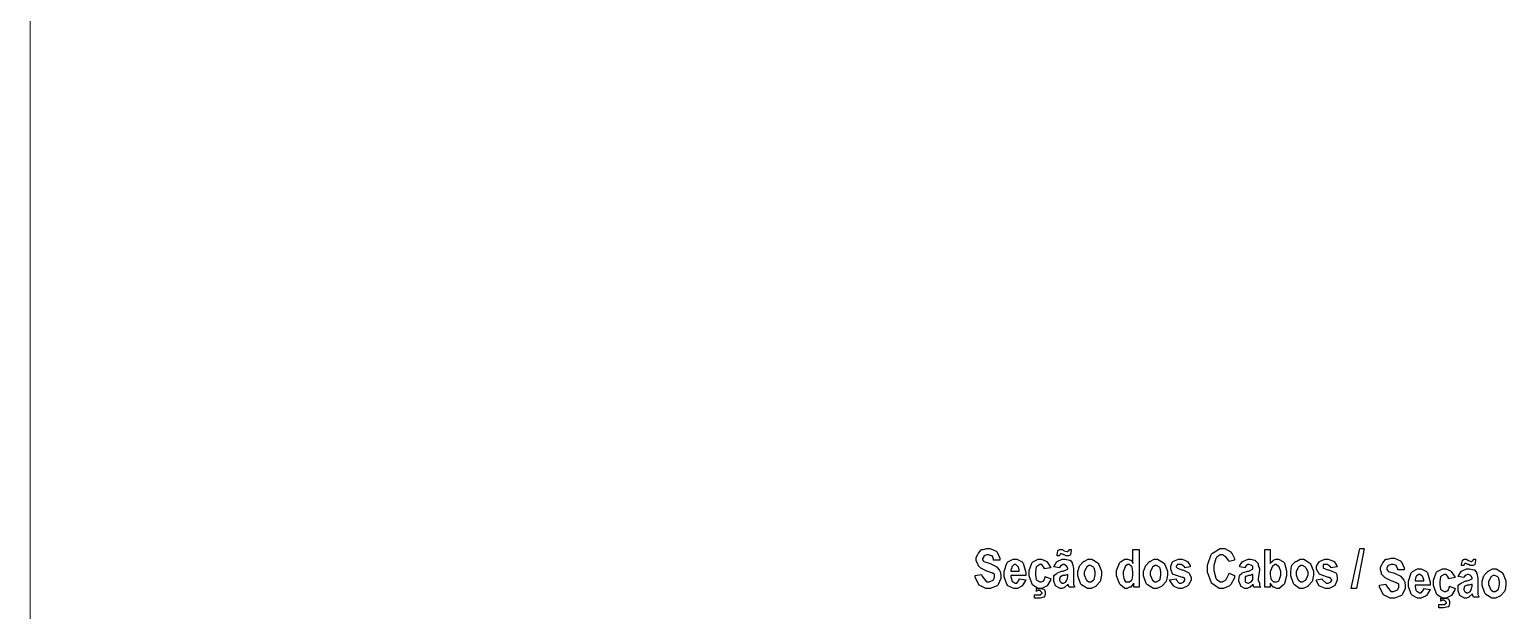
# Model space of a CAD drawing. Extents: x 0 to 210, y 0 to 297.
# Drawn here: x 0 to 58, y 107.9 to 130.7 of the extents above; entities that cross this region are included whole.
import ezdxf

# ---------------------------------------------------------------- set-up
doc = ezdxf.new("R2010")
doc.units = 0
doc.header["$MEASUREMENT"] = 0
doc.layers.add('C00-00-00-BLACK', color=7, linetype='Continuous')
doc.layers.add('CFF-7E-00', color=30, linetype='Continuous')

msp = doc.modelspace()

# ---------------------------------------------------------------- linework, layer by layer
at = {"layer": 'C00-00-00-BLACK', "const_width": 0.0423}
msp.add_lwpolyline([(0.0427, -0.3886), (210.36, -0.3886), (210.36, 296.883), (0.0427, 296.883), (0.0427, -0.3886)], close=True, dxfattribs=at)
at = {"layer": 'CFF-7E-00'}
for points in [[(37.1105, 109.227), (37.3641, 109.27), (37.3736, 109.218), (37.5571, 108.974), (37.6192, 108.974), (37.6714, 108.974), (37.8188, 109.048), (37.8298, 109.058), (37.8397, 109.058), (37.8725, 109.154), (37.8725, 109.186), (37.8725, 109.208), (37.8725, 109.255), (37.8725, 109.27), (37.8615, 109.281), (37.8051, 109.313), (37.7871, 109.313), (37.7762, 109.324), (37.6079, 109.389), (37.5765, 109.4), (37.5447, 109.411), (37.3324, 109.517), (37.3228, 109.527), (37.3119, 109.538), (37.2375, 109.624), (37.2375, 109.653), (37.2262, 109.675), (37.1531, 109.819), (37.1531, 109.866), (37.1531, 109.919), (37.2262, 110.068), (37.2375, 110.078), (37.247, 110.1), (37.3532, 110.237), (37.3641, 110.247), (37.4276, 110.247), (37.5708, 110.289), (37.6192, 110.289), (37.7031, 110.289), (37.9345, 110.184), (37.9568, 110.162), (37.9772, 110.141), (38.0834, 109.903), (38.0834, 109.823), (37.8298, 109.823), (37.8298, 109.866), (37.797, 109.983), (37.7871, 109.992), (37.7444, 109.992), (37.6495, 110.035), (37.6192, 110.035), (37.5765, 110.035), (37.4594, 110.003), (37.4495, 109.992), (37.4495, 109.96), (37.4068, 109.89), (37.4068, 109.866), (37.4068, 109.845), (37.4385, 109.793), (37.4495, 109.781), (37.4594, 109.772), (37.6714, 109.707), (37.7031, 109.696), (37.7349, 109.686), (37.9458, 109.58), (37.9568, 109.569), (37.9663, 109.56), (38.0725, 109.422), (38.0834, 109.4), (38.0929, 109.389), (38.1261, 109.237), (38.1261, 109.186), (38.1261, 109.102), (38.0199, 108.869), (37.9995, 108.847), (37.9772, 108.826), (37.7088, 108.72), (37.6192, 108.72), (37.531, 108.72), (37.2692, 108.849), (37.1203, 109.143), (37.1105, 109.227)], [(40.4178, 109.992), (40.3324, 109.992), (40.3324, 110.035), (40.3324, 110.035), (40.3641, 110.195), (40.3751, 110.205), (40.3751, 110.216), (40.4386, 110.247), (40.4604, 110.247), (40.4813, 110.247), (40.5282, 110.247), (40.5448, 110.247), (40.5448, 110.247), (40.5874, 110.205), (40.5874, 110.205), (40.6079, 110.195), (40.7141, 110.162), (40.7141, 110.162), (40.7349, 110.162), (40.798, 110.226), (40.798, 110.247), (40.8838, 110.247), (40.8838, 110.195), (40.8506, 110.046), (40.8411, 110.035), (40.8411, 110.025), (40.7776, 109.992), (40.7568, 109.992), (40.7568, 109.992), (40.7141, 109.992), (40.7141, 109.992), (40.6823, 109.992), (40.6107, 110.035), (40.5874, 110.035), (40.5765, 110.046), (40.5021, 110.078), (40.5021, 110.078), (40.5021, 110.078), (40.4604, 110.078), (40.4604, 110.078), (40.4495, 110.068), (40.4178, 110.012), (40.4178, 109.992)], [(43.5557, 108.762), (43.3433, 108.762), (43.3433, 108.931), (43.3324, 108.911), (43.2262, 108.773), (43.2167, 108.762), (43.174, 108.762), (43.0788, 108.72), (43.047, 108.72), (42.9839, 108.72), (42.8142, 108.858), (42.7937, 108.89), (42.7715, 108.912), (42.6667, 109.214), (42.6667, 109.313), (42.6667, 109.42), (42.7715, 109.707), (42.7937, 109.739), (42.8142, 109.761), (42.9877, 109.866), (43.047, 109.866), (43.0886, 109.866), (43.2058, 109.834), (43.2167, 109.823), (43.2375, 109.823), (43.3021, 109.728), (43.3021, 109.696), (43.3021, 110.247), (43.5557, 110.247), (43.5557, 108.762)], [(47.0778, 109.313), (47.2888, 109.227), (47.2888, 109.133), (47.1399, 108.869), (47.1191, 108.847), (47.0972, 108.826), (46.8574, 108.72), (46.779, 108.72), (46.6824, 108.72), (46.4287, 108.899), (46.3973, 108.931), (46.3751, 108.963), (46.2276, 109.355), (46.2276, 109.485), (46.2276, 109.634), (46.3751, 110.046), (46.3973, 110.078), (46.4287, 110.109), (46.7237, 110.289), (46.8231, 110.289), (46.9071, 110.289), (47.1399, 110.152), (47.1622, 110.119), (47.1826, 110.109), (47.2888, 109.895), (47.2888, 109.823), (47.0778, 109.781), (47.0669, 109.803), (46.9593, 109.941), (46.9498, 109.951), (46.9388, 109.962), (46.8189, 110.035), (46.779, 110.035), (46.7251, 110.035), (46.5875, 109.93), (46.5667, 109.908), (46.5557, 109.887), (46.4827, 109.618), (46.4827, 109.527), (46.4827, 109.42), (46.5557, 109.123), (46.5667, 109.101), (46.5875, 109.08), (46.7307, 108.974), (46.779, 108.974), (46.8217, 108.974), (46.9388, 109.048), (46.9498, 109.058), (46.9593, 109.069), (47.0669, 109.281), (47.0778, 109.313)], [(48.4766, 108.762), (48.4766, 110.247), (48.689, 110.247), (48.689, 109.696), (48.6985, 109.718), (48.8047, 109.813), (48.8156, 109.823), (48.8251, 109.834), (48.9119, 109.866), (48.9423, 109.866), (49.0153, 109.866), (49.2167, 109.761), (49.2386, 109.739), (49.2485, 109.707), (49.324, 109.412), (49.324, 109.313), (49.324, 109.208), (49.2485, 108.912), (49.2386, 108.89), (49.2167, 108.858), (49.0432, 108.72), (48.985, 108.72), (48.9423, 108.72), (48.8474, 108.762), (48.8156, 108.762), (48.8047, 108.773), (48.6985, 108.911), (48.689, 108.931), (48.689, 108.762), (48.4766, 108.762)], [(51.8693, 108.72), (52.2069, 110.289), (52.3766, 110.289), (52.0802, 108.72), (51.8693, 108.72)], [(38.8482, 109.101), (39.1033, 109.058), (39.0924, 109.026), (38.9544, 108.815), (38.9336, 108.804), (38.9227, 108.795), (38.771, 108.72), (38.7216, 108.72), (38.6362, 108.72), (38.403, 108.826), (38.3826, 108.847), (38.3603, 108.879), (38.2556, 109.172), (38.2556, 109.27), (38.2556, 109.387), (38.3603, 109.707), (38.3826, 109.739), (38.403, 109.761), (38.6098, 109.866), (38.6789, 109.866), (38.7533, 109.866), (38.9544, 109.761), (38.9763, 109.739), (38.9971, 109.707), (39.1033, 109.347), (39.1033, 109.227), (39.1033, 109.227), (38.5106, 109.227), (38.5106, 109.175), (38.5519, 109.057), (38.5519, 109.016), (38.5618, 109.007), (38.6814, 108.931), (38.7216, 108.931), (38.7533, 108.931), (38.8482, 109.059), (38.8482, 109.101)], [(38.8482, 109.4), (38.8482, 109.442), (38.8165, 109.56), (38.807, 109.569), (38.796, 109.58), (38.7078, 109.653), (38.6789, 109.653), (38.6472, 109.653), (38.5618, 109.58), (38.5519, 109.569), (38.5519, 109.528), (38.5106, 109.433), (38.5106, 109.4), (38.8482, 109.4)], [(40.0787, 109.527), (39.8254, 109.485), (39.8254, 109.528), (39.7302, 109.653), (39.6984, 109.653), (39.6543, 109.653), (39.5358, 109.58), (39.5263, 109.569), (39.5153, 109.56), (39.4836, 109.375), (39.4836, 109.313), (39.4836, 109.25), (39.5153, 109.069), (39.5263, 109.058), (39.5358, 109.037), (39.6572, 108.974), (39.6984, 108.974), (39.7192, 108.974), (39.7827, 109.007), (39.7827, 109.016), (39.8032, 109.016), (39.8568, 109.165), (39.8681, 109.186), (40.0787, 109.101), (40.0678, 109.037), (39.945, 108.815), (39.7274, 108.72), (39.6558, 108.72), (39.5799, 108.72), (39.3665, 108.858), (39.3569, 108.89), (39.3347, 108.922), (39.2299, 109.215), (39.2299, 109.313), (39.2299, 109.42), (39.3347, 109.707), (39.3569, 109.739), (39.3774, 109.761), (39.5855, 109.866), (39.6558, 109.866), (39.7192, 109.866), (39.8985, 109.793), (39.9094, 109.781), (39.9302, 109.772), (40.0678, 109.558), (40.0787, 109.527)], [(40.4178, 109.527), (40.2057, 109.569), (40.2153, 109.591), (40.3214, 109.772), (40.3324, 109.781), (40.3532, 109.793), (40.5282, 109.866), (40.5874, 109.866), (40.6506, 109.866), (40.8189, 109.834), (40.8411, 109.823), (40.8506, 109.813), (40.9265, 109.726), (40.9265, 109.696), (40.936, 109.686), (40.9677, 109.504), (40.9677, 109.442), (40.9677, 109.101), (40.9677, 109.048), (40.9677, 108.93), (40.9677, 108.89), (40.9773, 108.88), (41.0104, 108.792), (41.0104, 108.762), (40.798, 108.762), (40.7568, 108.89), (40.7458, 108.869), (40.6396, 108.773), (40.6301, 108.762), (40.6192, 108.752), (40.531, 108.72), (40.5021, 108.72), (40.4481, 108.72), (40.3006, 108.795), (40.2911, 108.804), (40.2689, 108.826), (40.2057, 109), (40.2057, 109.058), (40.2057, 109.058), (40.2057, 109.186), (40.2057, 109.227), (40.2153, 109.238), (40.3214, 109.303), (40.3324, 109.313), (40.3419, 109.324), (40.4798, 109.389), (40.5021, 109.4), (40.5652, 109.4), (40.7458, 109.475), (40.7568, 109.485), (40.7568, 109.507), (40.724, 109.569), (40.7141, 109.569), (40.7141, 109.58), (40.6809, 109.612), (40.6714, 109.612), (40.6714, 109.623), (40.6079, 109.653), (40.5874, 109.653), (40.5652, 109.653), (40.5021, 109.623), (40.5021, 109.612), (40.4798, 109.612), (40.4276, 109.538), (40.4178, 109.527)], [(41.1399, 109.313), (41.1399, 109.389), (41.2143, 109.591), (41.2253, 109.612), (41.2351, 109.634), (41.3713, 109.772), (41.3935, 109.781), (41.4031, 109.793), (41.5548, 109.866), (41.6059, 109.866), (41.6899, 109.866), (41.9227, 109.728), (41.9446, 109.696), (41.9654, 109.664), (42.0716, 109.401), (42.0716, 109.313), (42.0716, 109.24), (42.0384, 109.039), (42.0289, 109.016), (42.0176, 108.985), (41.8691, 108.815), (41.8592, 108.804), (41.8373, 108.795), (41.6638, 108.72), (41.6059, 108.72), (41.5202, 108.72), (41.2873, 108.858), (41.2669, 108.89), (41.2447, 108.912), (41.1399, 109.214), (41.1399, 109.313)], [(41.3935, 109.313), (41.3935, 109.25), (41.468, 109.069), (41.4789, 109.058), (41.4884, 109.037), (41.5756, 108.974), (41.6059, 108.974), (41.6472, 108.974), (41.7643, 109.037), (41.7752, 109.058), (41.7848, 109.069), (41.8179, 109.252), (41.8179, 109.313), (41.8179, 109.367), (41.7848, 109.517), (41.7752, 109.527), (41.7643, 109.548), (41.6444, 109.612), (41.6059, 109.612), (41.5742, 109.612), (41.4884, 109.548), (41.4789, 109.527), (41.468, 109.517), (41.3935, 109.364), (41.3935, 109.313)], [(42.9204, 109.313), (42.9204, 109.261), (42.9521, 109.112), (42.963, 109.101), (42.963, 109.069), (43.0057, 108.999), (43.0057, 108.974), (43.0375, 108.974), (43.1077, 108.974), (43.1327, 108.974), (43.1641, 108.974), (43.2484, 109.037), (43.2594, 109.058), (43.2689, 109.069), (43.3021, 109.221), (43.3021, 109.27), (43.3021, 109.346), (43.2689, 109.56), (43.2594, 109.569), (43.2484, 109.58), (43.1617, 109.653), (43.1327, 109.653), (43.101, 109.653), (43.0057, 109.591), (43.0057, 109.569), (42.9948, 109.56), (42.9204, 109.375), (42.9204, 109.313)], [(43.725, 109.313), (43.725, 109.389), (43.7981, 109.591), (43.8094, 109.612), (43.8189, 109.634), (43.9568, 109.772), (43.9787, 109.781), (43.9882, 109.793), (44.1399, 109.866), (44.1911, 109.866), (44.275, 109.866), (44.5079, 109.728), (44.5301, 109.696), (44.5505, 109.664), (44.6567, 109.401), (44.6567, 109.313), (44.6567, 109.24), (44.6236, 109.039), (44.614, 109.016), (44.6031, 108.985), (44.4542, 108.815), (44.4444, 108.804), (44.4225, 108.795), (44.2489, 108.72), (44.1911, 108.72), (44.1053, 108.72), (43.8725, 108.858), (43.852, 108.89), (43.8298, 108.912), (43.725, 109.214), (43.725, 109.313)], [(43.9787, 109.313), (43.9787, 109.25), (44.0531, 109.069), (44.0641, 109.058), (44.0739, 109.037), (44.1607, 108.974), (44.1911, 108.974), (44.2323, 108.974), (44.3495, 109.037), (44.3604, 109.058), (44.3699, 109.069), (44.4017, 109.252), (44.4017, 109.313), (44.4017, 109.367), (44.3699, 109.517), (44.3604, 109.527), (44.3495, 109.548), (44.2295, 109.612), (44.1911, 109.612), (44.1593, 109.612), (44.0739, 109.548), (44.0641, 109.527), (44.0531, 109.517), (43.9787, 109.364), (43.9787, 109.313)], [(44.7435, 109.058), (44.9972, 109.101), (44.9972, 109.059), (45.1238, 108.931), (45.1665, 108.931), (45.1982, 108.931), (45.2935, 108.964), (45.2935, 108.974), (45.303, 108.974), (45.3362, 109.037), (45.3362, 109.058), (45.3362, 109.058), (45.3362, 109.101), (45.3362, 109.101), (45.3362, 109.112), (45.2727, 109.143), (45.2519, 109.143), (45.2092, 109.154), (44.891, 109.261), (44.8702, 109.27), (44.8592, 109.292), (44.7862, 109.469), (44.7862, 109.527), (44.7862, 109.591), (44.8592, 109.761), (44.8702, 109.781), (44.891, 109.793), (45.0977, 109.866), (45.1665, 109.866), (45.23, 109.866), (45.4131, 109.793), (45.4244, 109.781), (45.4448, 109.772), (45.551, 109.62), (45.551, 109.569), (45.3362, 109.527), (45.3362, 109.558), (45.2078, 109.653), (45.1665, 109.653), (45.1347, 109.653), (45.0631, 109.653), (45.0398, 109.653), (45.0398, 109.633), (44.9972, 109.586), (44.9972, 109.569), (44.9972, 109.56), (45.0398, 109.527), (45.0398, 109.527), (45.0494, 109.517), (45.2205, 109.454), (45.2519, 109.442), (45.2836, 109.433), (45.4974, 109.324), (45.5083, 109.313), (45.5179, 109.292), (45.5923, 109.149), (45.5923, 109.101), (45.5923, 109.037), (45.4865, 108.858), (45.4656, 108.847), (45.4547, 108.826), (45.2381, 108.72), (45.1665, 108.72), (45.1033, 108.72), (44.9227, 108.795), (44.9132, 108.804), (44.891, 108.826), (44.753, 109.026), (44.7435, 109.058)], [(47.7118, 109.527), (47.5008, 109.569), (47.5008, 109.623), (47.6056, 109.772), (47.6278, 109.781), (47.6373, 109.793), (47.8194, 109.866), (47.8815, 109.866), (47.9337, 109.866), (48.0826, 109.834), (48.0935, 109.823), (48.103, 109.813), (48.2092, 109.707), (48.2205, 109.696), (48.2205, 109.633), (48.2656, 109.491), (48.2656, 109.442), (48.2205, 109.101), (48.2205, 109.048), (48.2656, 108.93), (48.2656, 108.89), (48.2656, 108.858), (48.296, 108.773), (48.3073, 108.762), (48.0508, 108.762), (48.0081, 108.89), (48.0081, 108.858), (47.9019, 108.773), (47.8815, 108.762), (47.8702, 108.752), (47.7834, 108.72), (47.7545, 108.72), (47.7008, 108.72), (47.552, 108.795), (47.5425, 108.804), (47.5312, 108.826), (47.4581, 109), (47.4581, 109.058), (47.4581, 109.058), (47.4899, 109.207), (47.5008, 109.227), (47.5008, 109.25), (47.5738, 109.303), (47.5851, 109.313), (47.5947, 109.324), (47.7753, 109.389), (47.7972, 109.4), (47.8497, 109.4), (47.9972, 109.475), (48.0081, 109.485), (48.0081, 109.507), (48.0081, 109.569), (48.0081, 109.569), (48.0081, 109.58), (47.9668, 109.612), (47.9668, 109.612), (47.9559, 109.623), (47.8688, 109.653), (47.8398, 109.653), (47.818, 109.653), (47.7643, 109.623), (47.7545, 109.612), (47.7435, 109.612), (47.7118, 109.548), (47.7118, 109.527)], [(48.689, 109.313), (48.689, 109.261), (48.7204, 109.112), (48.7317, 109.101), (48.7317, 109.069), (48.8047, 108.985), (48.8156, 108.974), (48.8156, 108.974), (48.8777, 108.974), (48.8996, 108.974), (48.9313, 108.974), (49.0167, 109.007), (49.028, 109.016), (49.0375, 109.039), (49.112, 109.245), (49.112, 109.313), (49.112, 109.378), (49.0375, 109.56), (49.028, 109.569), (49.0167, 109.58), (48.9285, 109.653), (48.8996, 109.653), (48.8678, 109.653), (48.7825, 109.58), (48.7729, 109.569), (48.762, 109.56), (48.689, 109.375), (48.689, 109.313)], [(49.4937, 109.313), (49.4937, 109.389), (49.524, 109.591), (49.5349, 109.612), (49.5445, 109.634), (49.6852, 109.772), (49.7071, 109.781), (49.7279, 109.793), (49.8711, 109.866), (49.9195, 109.866), (50.0034, 109.866), (50.2348, 109.728), (50.2571, 109.696), (50.2779, 109.664), (50.3851, 109.401), (50.3851, 109.313), (50.3851, 109.24), (50.352, 109.039), (50.3424, 109.016), (50.3315, 108.985), (50.1826, 108.815), (50.1731, 108.804), (50.1509, 108.795), (49.9773, 108.72), (49.9195, 108.72), (49.8436, 108.72), (49.6411, 108.858), (49.6203, 108.89), (49.5984, 108.912), (49.4937, 109.214), (49.4937, 109.313)], [(49.7071, 109.313), (49.7071, 109.25), (49.7801, 109.069), (49.7914, 109.058), (49.8009, 109.037), (49.8891, 108.974), (49.9195, 108.974), (49.9607, 108.974), (50.0779, 109.037), (50.0888, 109.058), (50.0987, 109.069), (50.1731, 109.252), (50.1731, 109.313), (50.1731, 109.367), (50.0987, 109.517), (50.0888, 109.527), (50.0779, 109.548), (49.9579, 109.612), (49.9195, 109.612), (49.8863, 109.612), (49.8009, 109.548), (49.7914, 109.527), (49.7801, 109.517), (49.7071, 109.364), (49.7071, 109.313)], [(50.5121, 109.058), (50.7227, 109.101), (50.7326, 109.069), (50.884, 108.931), (50.9351, 108.931), (50.9669, 108.931), (51.0508, 108.964), (51.0618, 108.974), (51.0618, 108.974), (51.1044, 109.037), (51.1044, 109.058), (51.1044, 109.058), (51.0716, 109.101), (51.0618, 109.101), (51.0618, 109.112), (50.9986, 109.143), (50.9778, 109.143), (50.9351, 109.154), (50.6483, 109.261), (50.6388, 109.27), (50.6166, 109.292), (50.5121, 109.469), (50.5121, 109.527), (50.5121, 109.591), (50.6166, 109.761), (50.6388, 109.781), (50.6483, 109.793), (50.8303, 109.866), (50.8924, 109.866), (50.9669, 109.866), (51.1694, 109.793), (51.1912, 109.781), (51.2011, 109.772), (51.3073, 109.601), (51.3182, 109.569), (51.0618, 109.527), (51.0618, 109.558), (50.9337, 109.653), (50.8924, 109.653), (50.8607, 109.653), (50.7891, 109.653), (50.7654, 109.653), (50.7654, 109.633), (50.7654, 109.586), (50.7654, 109.569), (50.7654, 109.569), (50.7654, 109.527), (50.7654, 109.527), (50.7753, 109.517), (50.9556, 109.454), (50.9778, 109.442), (51.0095, 109.433), (51.2657, 109.324), (51.277, 109.313), (51.2865, 109.292), (51.3182, 109.149), (51.3182, 109.101), (51.3182, 109.037), (51.2438, 108.858), (51.2339, 108.847), (51.212, 108.826), (51.0039, 108.72), (50.9351, 108.72), (50.8607, 108.72), (50.6596, 108.795), (50.6388, 108.804), (50.6166, 108.826), (50.5121, 109), (50.5121, 109.058)], [(52.9717, 108.847), (53.2268, 108.89), (53.2363, 108.838), (53.4183, 108.593), (53.4804, 108.593), (53.5326, 108.593), (53.6815, 108.668), (53.6924, 108.678), (53.7023, 108.678), (53.7337, 108.773), (53.7337, 108.804), (53.7337, 108.826), (53.7337, 108.875), (53.7337, 108.89), (53.7228, 108.901), (53.6677, 108.931), (53.6497, 108.931), (53.6388, 108.942), (53.4691, 109.007), (53.4377, 109.016), (53.406, 109.028), (53.1936, 109.134), (53.1841, 109.143), (53.1731, 109.154), (53.0669, 109.261), (53.0571, 109.27), (53.0571, 109.324), (53.0144, 109.445), (53.0144, 109.485), (53.0144, 109.539), (53.0874, 109.686), (53.0987, 109.696), (53.1082, 109.718), (53.2158, 109.856), (53.2268, 109.866), (53.2903, 109.866), (53.4321, 109.908), (53.4804, 109.908), (53.5644, 109.908), (53.7972, 109.803), (53.8194, 109.781), (53.8399, 109.761), (53.9461, 109.522), (53.9461, 109.442), (53.6924, 109.442), (53.6924, 109.485), (53.6497, 109.58), (53.6497, 109.612), (53.6497, 109.612), (53.5217, 109.653), (53.4804, 109.653), (53.4377, 109.653), (53.3206, 109.623), (53.3107, 109.612), (53.2998, 109.602), (53.268, 109.516), (53.268, 109.485), (53.268, 109.464), (53.2998, 109.411), (53.3107, 109.4), (53.3206, 109.389), (53.5326, 109.324), (53.5644, 109.313), (53.5961, 109.303), (53.8081, 109.197), (53.8194, 109.186), (53.8289, 109.177), (53.9351, 109.039), (53.9461, 109.016), (53.9556, 109.007), (53.9888, 108.855), (53.9888, 108.804), (53.9888, 108.72), (53.8812, 108.487), (53.8607, 108.465), (53.8385, 108.445), (53.57, 108.339), (53.4804, 108.339), (53.3922, 108.339), (53.1301, 108.467), (52.9816, 108.763), (52.9717, 108.847)], [(56.279, 109.612), (56.195, 109.612), (56.195, 109.653), (56.195, 109.653), (56.2268, 109.813), (56.2377, 109.823), (56.2377, 109.834), (56.2998, 109.866), (56.3217, 109.866), (56.3217, 109.866), (56.3644, 109.866), (56.3644, 109.866), (56.3852, 109.866), (56.4487, 109.823), (56.4487, 109.823), (56.4691, 109.813), (56.5753, 109.781), (56.5753, 109.781), (56.5961, 109.781), (56.6607, 109.845), (56.6607, 109.866), (56.745, 109.866), (56.745, 109.813), (56.7133, 109.664), (56.7034, 109.653), (56.7034, 109.644), (56.6388, 109.612), (56.618, 109.612), (56.5961, 109.612), (56.5492, 109.612), (56.534, 109.612), (56.534, 109.612), (56.4691, 109.653), (56.4487, 109.653), (56.4374, 109.664), (56.3644, 109.696), (56.3644, 109.696), (56.3644, 109.696), (56.3217, 109.696), (56.3217, 109.696), (56.3107, 109.686), (56.279, 109.631), (56.279, 109.612)], [(40.7568, 109.27), (40.7568, 109.27), (40.6287, 109.227), (40.5874, 109.227), (40.5557, 109.227), (40.4841, 109.186), (40.4604, 109.186), (40.4495, 109.177), (40.4178, 109.088), (40.4178, 109.058), (40.4178, 109.037), (40.4495, 108.985), (40.4604, 108.974), (40.4703, 108.964), (40.5253, 108.931), (40.5448, 108.931), (40.5765, 108.931), (40.6605, 108.964), (40.6714, 108.974), (40.6714, 108.974), (40.7141, 109.037), (40.7141, 109.058), (40.724, 109.058), (40.7568, 109.186), (40.7568, 109.227), (40.7568, 109.27)], [(48.0081, 109.27), (47.9764, 109.27), (47.9048, 109.227), (47.8815, 109.227), (47.8384, 109.227), (47.7435, 109.186), (47.7118, 109.186), (47.7118, 109.154), (47.7118, 109.083), (47.7118, 109.058), (47.7118, 109.037), (47.7118, 108.99), (47.7118, 108.974), (47.7213, 108.964), (47.8095, 108.931), (47.8398, 108.931), (47.8398, 108.931), (47.9129, 108.964), (47.9242, 108.974), (47.9446, 108.974), (47.9972, 109.048), (48.0081, 109.058), (48.0081, 109.058), (48.0081, 109.186), (48.0081, 109.227), (48.0081, 109.27)], [(54.7109, 108.72), (54.9645, 108.678), (54.9533, 108.646), (54.8157, 108.435), (54.7949, 108.424), (54.7839, 108.414), (54.6019, 108.339), (54.5412, 108.339), (54.4671, 108.339), (54.2657, 108.445), (54.2452, 108.465), (54.223, 108.499), (54.1182, 108.792), (54.1182, 108.89), (54.1182, 109.007), (54.223, 109.324), (54.2452, 109.355), (54.2657, 109.378), (54.4724, 109.485), (54.5412, 109.485), (54.6146, 109.485), (54.8157, 109.378), (54.8375, 109.355), (54.8584, 109.324), (54.9645, 108.967), (54.9645, 108.847), (54.9645, 108.847), (54.3719, 108.847), (54.3719, 108.795), (54.4036, 108.646), (54.4146, 108.635), (54.4241, 108.625), (54.544, 108.551), (54.5842, 108.551), (54.6156, 108.551), (54.7109, 108.679), (54.7109, 108.72)], [(54.7109, 109.016), (54.7109, 109.059), (54.6777, 109.177), (54.6682, 109.186), (54.6573, 109.197), (54.5705, 109.27), (54.5412, 109.27), (54.5098, 109.27), (54.4241, 109.197), (54.4146, 109.186), (54.4036, 109.177), (54.3719, 109.057), (54.3719, 109.016), (54.7109, 109.016)], [(55.9414, 109.143), (55.6867, 109.101), (55.6867, 109.143), (55.5914, 109.27), (55.5597, 109.27), (55.5156, 109.27), (55.3985, 109.197), (55.3875, 109.186), (55.3766, 109.177), (55.3462, 108.993), (55.3462, 108.931), (55.3462, 108.868), (55.3766, 108.689), (55.3875, 108.678), (55.3985, 108.657), (55.5184, 108.593), (55.5597, 108.593), (55.5805, 108.593), (55.6341, 108.625), (55.645, 108.635), (55.6659, 108.635), (55.7181, 108.784), (55.7294, 108.804), (55.9414, 108.72), (55.9304, 108.657), (55.8077, 108.435), (55.5886, 108.339), (55.517, 108.339), (55.4411, 108.339), (55.2277, 108.476), (55.2178, 108.508), (55.196, 108.54), (55.0912, 108.833), (55.0912, 108.931), (55.0912, 109.037), (55.196, 109.324), (55.2178, 109.355), (55.2387, 109.378), (55.4468, 109.485), (55.517, 109.485), (55.5805, 109.485), (55.7611, 109.411), (55.772, 109.4), (55.7925, 109.389), (55.9304, 109.175), (55.9414, 109.143)], [(56.279, 109.143), (56.0684, 109.186), (56.0779, 109.208), (56.1841, 109.389), (56.195, 109.4), (56.2158, 109.411), (56.3894, 109.485), (56.4487, 109.485), (56.5118, 109.485), (56.6815, 109.454), (56.7034, 109.442), (56.7133, 109.433), (56.7877, 109.343), (56.7877, 109.313), (56.7972, 109.303), (56.8304, 109.12), (56.8304, 109.058), (56.8304, 108.72), (56.8304, 108.668), (56.8304, 108.548), (56.8304, 108.508), (56.8304, 108.476), (56.8745, 108.406), (56.8745, 108.381), (56.6607, 108.381), (56.618, 108.508), (56.6071, 108.487), (56.5009, 108.392), (56.4914, 108.381), (56.4804, 108.372), (56.3933, 108.339), (56.3644, 108.339), (56.3107, 108.339), (56.1619, 108.414), (56.1523, 108.424), (56.1301, 108.446), (56.0684, 108.62), (56.0684, 108.678), (56.0684, 108.678), (56.0684, 108.806), (56.0684, 108.847), (56.0779, 108.858), (56.1841, 108.922), (56.195, 108.931), (56.2046, 108.942), (56.3425, 109.007), (56.3644, 109.016), (56.4279, 109.016), (56.6071, 109.091), (56.618, 109.101), (56.618, 109.123), (56.5848, 109.186), (56.5753, 109.186), (56.5753, 109.197), (56.5436, 109.227), (56.534, 109.227), (56.534, 109.238), (56.4691, 109.27), (56.4487, 109.27), (56.4265, 109.27), (56.3644, 109.238), (56.3644, 109.227), (56.3425, 109.227), (56.2889, 109.154), (56.279, 109.143)], [(57.0011, 108.931), (57.0011, 109.007), (57.0756, 109.209), (57.0865, 109.23), (57.0964, 109.252), (57.234, 109.39), (57.2562, 109.4), (57.2657, 109.411), (57.416, 109.485), (57.4668, 109.485), (57.5511, 109.485), (57.7839, 109.347), (57.8058, 109.316), (57.8266, 109.284), (57.9328, 109.019), (57.9328, 108.931), (57.9328, 108.858), (57.9011, 108.657), (57.8915, 108.635), (57.8803, 108.603), (57.7314, 108.435), (57.7219, 108.424), (57.7, 108.414), (57.525, 108.339), (57.4668, 108.339), (57.3814, 108.339), (57.15, 108.476), (57.1292, 108.508), (57.1073, 108.53), (57.0011, 108.832), (57.0011, 108.931)], [(57.2562, 108.931), (57.2562, 108.868), (57.3292, 108.689), (57.3401, 108.678), (57.3497, 108.657), (57.4368, 108.593), (57.4668, 108.593), (57.5084, 108.593), (57.6255, 108.657), (57.6365, 108.678), (57.646, 108.689), (57.6792, 108.87), (57.6792, 108.931), (57.6792, 108.985), (57.646, 109.136), (57.6365, 109.146), (57.6255, 109.168), (57.5056, 109.23), (57.4668, 109.23), (57.4354, 109.23), (57.3497, 109.168), (57.3401, 109.146), (57.3292, 109.136), (57.2562, 108.984), (57.2562, 108.931)], [(39.4409, 108.339), (39.4409, 108.465), (39.4727, 108.465), (39.5443, 108.465), (39.569, 108.465), (39.6007, 108.465), (39.6737, 108.465), (39.6984, 108.465), (39.6984, 108.487), (39.7397, 108.536), (39.7397, 108.551), (39.7397, 108.551), (39.6984, 108.593), (39.6984, 108.593), (39.6984, 108.604), (39.6339, 108.635), (39.6131, 108.635), (39.5912, 108.635), (39.5263, 108.604), (39.5263, 108.593), (39.5263, 108.72), (39.558, 108.72), (39.6311, 108.72), (39.6558, 108.72), (39.697, 108.72), (39.8141, 108.689), (39.8254, 108.678), (39.835, 108.668), (39.8681, 108.581), (39.8681, 108.551), (39.8681, 108.51), (39.835, 108.392), (39.8254, 108.381), (39.8032, 108.372), (39.66, 108.339), (39.6131, 108.339), (39.569, 108.339), (39.4727, 108.339), (39.4409, 108.339)], [(56.618, 108.89), (56.618, 108.89), (56.49, 108.847), (56.4487, 108.847), (56.4169, 108.847), (56.3217, 108.804), (56.3217, 108.804), (56.3107, 108.795), (56.279, 108.708), (56.279, 108.678), (56.279, 108.657), (56.3107, 108.604), (56.3217, 108.593), (56.3316, 108.584), (56.3866, 108.551), (56.406, 108.551), (56.4374, 108.551), (56.5231, 108.584), (56.534, 108.593), (56.534, 108.593), (56.5753, 108.657), (56.5753, 108.678), (56.5753, 108.678), (56.618, 108.806), (56.618, 108.847), (56.618, 108.89)], [(55.3036, 107.958), (55.3036, 108.085), (55.335, 108.085), (55.4083, 108.085), (55.433, 108.085), (55.4648, 108.085), (55.535, 108.085), (55.5597, 108.085), (55.5597, 108.107), (55.6024, 108.154), (55.6024, 108.169), (55.6024, 108.169), (55.5597, 108.212), (55.5597, 108.212), (55.5597, 108.223), (55.4965, 108.254), (55.4757, 108.254), (55.4535, 108.254), (55.3875, 108.223), (55.3875, 108.212), (55.3875, 108.339), (55.4193, 108.339), (55.4923, 108.339), (55.517, 108.339), (55.5583, 108.339), (55.6754, 108.308), (55.6867, 108.297), (55.6962, 108.288), (55.7294, 108.199), (55.7294, 108.169), (55.7294, 108.128), (55.6962, 108.011), (55.6867, 108), (55.6645, 107.99), (55.4909, 107.958), (55.433, 107.958), (55.3999, 107.958), (55.3036, 107.958), (55.3036, 107.958)]]:
    msp.add_lwpolyline(points, close=True, dxfattribs=at)

doc.saveas('drawing.dxf')
